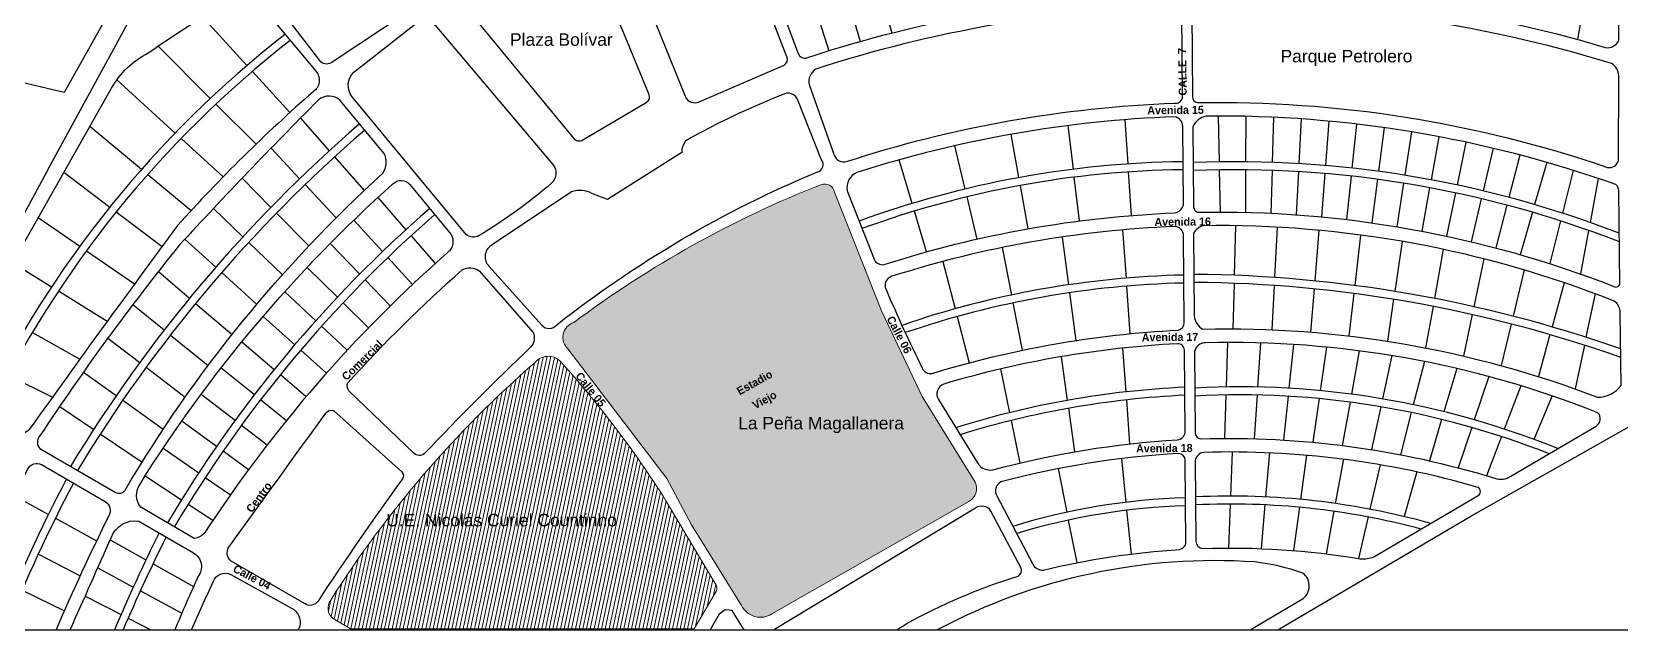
# Model space of a CAD drawing. Header units: millimetres. Extents: x 2890 to 6602, y 1274 to 4283.
# Drawn here: x 3407 to 4400, y 1855 to 2232 of the extents above; entities that cross this region are included whole.
import ezdxf

# ---------------------------------------------------------------- set-up
doc = ezdxf.new("R2010")
doc.units = ezdxf.units.MM
doc.layers.add('EDUCACION', color=160, linetype='Continuous', lineweight=0)
doc.layers.add('ESTADIOS', color=90, linetype='Continuous', lineweight=0)
doc.layers.add('LETRAS', color=7, linetype='Continuous')
doc.styles.add('ROMANS', font='')
doc.styles.get("Standard").update_dxf_attribs({"font": 'arial.ttf'})
doc.styles.get('ROMANS').set_extended_font_data('Berlin Sans FB Demi', bold=True)

msp = doc.modelspace()

# ---------------------------------------------------------------- hatches: boundary and pattern name
at = {"layer": 'EDUCACION'}
h = msp.add_hatch(dxfattribs=at)
h.set_pattern_fill('ANSI31', color=256, scale=0.72, angle=33)
h.set_pattern_definition([(78, (-265.4257, -24546.8498), (-2.23604542, 0.47528613), [])])
edge = h.paths.add_edge_path()
edge.add_line((3606, 1859.49), (3820.75, 1859.49))
edge.add_line((3820.75, 1859.49), (3834.12, 1882.05))
edge.add_arc((3829.37, 1884.81), 5.5, 329.79457, 380.58466)
edge.add_line((3834.51, 1886.75), (3804.76, 1936.73))
edge.add_arc((3280.12, 1611.52), 617.26, 31.79349, 42.05631)
edge.add_arc((3729.57, 2018.83), 10.79, 34.85231, 139.75107)
edge.add_arc((4167.35, 1513.22), 679.46, 131.02763, 147.597)
edge.add_arc((3600.15, 1872.37), 8.15, 142.5487, 231.98821)
edge.add_line((3595.13, 1865.95), (3606, 1859.49))
at = {"layer": 'ESTADIOS'}
h = msp.add_hatch(dxfattribs=at)
h.set_pattern_fill('AR-SAND', color=256, scale=0.05)
h.set_pattern_definition([(37.5, (-265.4257, -24546.8498), (-0.08000156, 2.44706619), [0, -1.9304, 0, -2.159, 0, -2.06375]), (7.5, (-265.4257, -24546.8498), (2.2476164, 3.5841255), [0, -1.0414, 0, -1.7399, 0, -0.66675]), (327.5, (-266.9878, -24546.8498), (3.95496185, 0.00718592), [0, -0.635, 0, -2.286, 0, -2.9845]), (317.5, (-266.9878, -24546.8498), (3.81778226, 1.1146466), [0, -0.3175, 0, -1.4986, 0, -1.7145])])
edge = h.paths.add_edge_path()
edge.add_line((4917.16, 3063.75), (4775.26, 2975.95))
edge.add_arc((4782.19, 2967.3), 11.09, 128.69434, 182.54597)
edge.add_line((4771.11, 2966.8), (4872.53, 2571.6))
edge.add_arc((4889.88, 2576.05), 17.92, 194.39289, 259.74034)
edge.add_arc((4625.91, 3399.14), 880.23, 287.23369, 308.10236)
edge.add_arc((-4769982.31, 2778.28), 4775151.38, 359.99913843, 360.00086157)
edge.add_line((5169.07, 2850.08), (4944.29, 3060.29))
edge.add_arc((4928.34, 3043.26), 23.34, 46.87088, 118.61569)
h = msp.add_hatch(dxfattribs=at)
h.set_pattern_fill('AR-SAND', color=256, scale=0.05)
edge = h.paths.add_edge_path()
edge.add_arc((4143.1, 1519.31), 663.66, 111.4694, 126.80264)
edge.add_arc((3748.48, 2041.42), 9.73, 107.62547, 227.68328)
edge.add_line((3741.93, 2034.23), (3803.76, 1953.27))
edge.add_line((3803.76, 1953.27), (3819.1, 1924.43))
edge.add_line((3819.1, 1924.43), (3850.35, 1874.01))
edge.add_arc((3862.17, 1879.75), 13.14, 205.8904, 303.02137)
edge.add_line((3869.33, 1868.73), (3992.42, 1938.85))
edge.add_arc((3987.79, 1946.98), 9.36, 299.66685, 385.43785)
edge.add_line((3996.24, 1951), (3963.22, 2004.61))
edge.add_line((3963.22, 2004.61), (3937.68, 2057.98))
edge.add_line((3937.68, 2057.98), (3908.35, 2132.19))
edge.add_arc((3902.24, 2131.05), 6.21, 10.59174, 109.20658)

# ---------------------------------------------------------------- linework, layer by layer
for p, q in [((3936.84, 2259.34), (3944.14, 2231.54)), ((4377.58, 2255.85), (4372.57, 2227.51)), ((3896.25, 2247.25), (3904.9, 2220.47)), ((3916.46, 2253.58), (3924.46, 2226.25)), ((3513.68, 2241.68), (3541.37, 2211.3)), ((3485.83, 2223.32), (3518.44, 2190.69)), ((3544.74, 2207.6), (3568.17, 2181.88)), ((3460.07, 2202.26), (3496.5, 2169.04)), ((3521.98, 2187.15), (3547.03, 2162.08)), ((3574.8, 2178.37), (3592.76, 2157.93)), ((4091.82, 2149.79), (4090.05, 2177.42)), ((4148.04, 2179.71), (4148.62, 2151.06)), ((4165.39, 2179.51), (4165.26, 2151.11)), ((4182.73, 2178.91), (4181.9, 2150.74)), ((4200.04, 2177.9), (4198.52, 2149.96)), ((4217.32, 2176.48), (4215.12, 2148.77)), ((4234.56, 2174.66), (4231.68, 2147.16)), ((3443.24, 2173.27), (3475.57, 2146.4)), ((3500.19, 2165.67), (3526.49, 2141.69)), ((4023.66, 2141.25), (4018.83, 2168.31)), ((4057.62, 2146.48), (4054.33, 2173.73)), ((4251.75, 2172.44), (4248.19, 2145.13)), ((4268.87, 2169.82), (4264.65, 2142.7)), ((4285.93, 2166.8), (4281.05, 2139.85)), ((3556.49, 2159.66), (3574.29, 2140.53)), ((3990.04, 2134.11), (3983.62, 2161.17)), ((4302.91, 2163.38), (4297.37, 2136.6)), ((4319.81, 2159.56), (4313.6, 2132.94)), ((4336.61, 2155.35), (4329.73, 2128.88)), ((3596.06, 2154.18), (3614.56, 2133.13)), ((3956.89, 2125.09), (3948.78, 2152.33)), ((4093.88, 2117.56), (4092.14, 2144.8)), ((4148.73, 2146.06), (4149.26, 2119.74)), ((4165.24, 2146.11), (4165.12, 2119.53)), ((4181.75, 2145.75), (4180.96, 2118.95)), ((4198.25, 2144.97), (4196.78, 2118.01)), ((4353.31, 2150.74), (4345.76, 2124.41)), ((4369.9, 2145.75), (4363.17, 2119.07)), ((3426.95, 2144.56), (3455.71, 2122.83)), ((3479.42, 2143.21), (3506.53, 2120.68)), ((3538.36, 2140.84), (3556.31, 2122.61)), ((3577.69, 2136.86), (3597.04, 2116.07)), ((4029.36, 2109.27), (4024.53, 2136.33)), ((4061.52, 2114.19), (4058.22, 2141.52)), ((4214.72, 2143.78), (4212.56, 2116.69)), ((4231.16, 2142.18), (4228.31, 2115.01)), ((4247.55, 2140.17), (4244.01, 2112.97)), ((4263.88, 2137.76), (4259.65, 2110.56)), ((4280.16, 2134.93), (4275.24, 2107.78)), ((4385.51, 2140.66), (4380.41, 2113.26)), ((3623.12, 2128.75), (3640.65, 2108.66)), ((3997.46, 2102.82), (3991.2, 2129.25)), ((4296.35, 2131.7), (4290.75, 2104.65)), ((4312.46, 2128.07), (4306.18, 2101.15)), ((3410.89, 2116.23), (3436.96, 2098.36)), ((3459.7, 2119.81), (3488.31, 2098.19)), ((3520.4, 2121.89), (3538.85, 2104.19)), ((3559.82, 2119.04), (3580.02, 2098.53)), ((3965.89, 2094.84), (3958.31, 2120.3)), ((4328.48, 2124.04), (4321.53, 2097.3)), ((4344.39, 2119.6), (4336.79, 2093.09)), ((3608.08, 2114.57), (3626.06, 2094.99)), ((4088.43, 2108.6), (4090.54, 2078.44)), ((4158.83, 2111.18), (4158.12, 2080.2)), ((4184.97, 2110.26), (4183.29, 2078.84)), ((4211.06, 2108.33), (4208.4, 2076.71)), ((4237.07, 2105.37), (4233.44, 2073.82)), ((4361.94, 2114.21), (4355.2, 2087.5)), ((4379.48, 2108.28), (4374.41, 2081.05)), ((3441.09, 2095.53), (3471.2, 2074.88)), ((3502.6, 2102.81), (3521.92, 2085.28)), ((3542.46, 2100.72), (3563.5, 2080.52)), ((3593.39, 2100.05), (3611.81, 2080.95)), ((3643.94, 2104.89), (3659.03, 2087.6)), ((4013.09, 2097.53), (4018.93, 2067.86)), ((4050.6, 2104.13), (4054.57, 2074.26)), ((4262.94, 2101.41), (4258.37, 2070.16)), ((4288.63, 2096.44), (4283.19, 2065.74)), ((3394.97, 2088.16), (3419.36, 2073.05)), ((3579.04, 2085.18), (3597.91, 2066.57)), ((3629.44, 2091.3), (3644.84, 2074.52)), ((3976, 2088.81), (3983.75, 2059.26)), ((4314.11, 2090.47), (4307.85, 2060.57)), ((3486.04, 2082.59), (3505.53, 2065.9)), ((3525.62, 2081.92), (3547.51, 2062.06)), ((3615.28, 2077.35), (3630.94, 2061.12)), ((4158.01, 2075.21), (4157.35, 2046.74)), ((4339.31, 2083.53), (4332.35, 2054.65)), ((4364.22, 2075.61), (4356.66, 2047.98)), ((3423.61, 2070.42), (3454.14, 2051.49)), ((3565.06, 2069.98), (3584.38, 2051.84)), ((4055.22, 2069.31), (4059.19, 2039.46)), ((4090.88, 2073.45), (4092.97, 2043.71)), ((4183.02, 2073.85), (4181.54, 2046.18)), ((4207.98, 2071.73), (4205.71, 2044.7)), ((4232.87, 2068.85), (4229.82, 2042.32)), ((4383.57, 2068.82), (4377.87, 2041.51)), ((3470.1, 2061.92), (3489.69, 2046.07)), ((3509.33, 2062.65), (3532.06, 2043.17)), ((3601.47, 2063.06), (3617.34, 2047.41)), ((4019.89, 2062.96), (4025.7, 2033.4)), ((4257.65, 2065.21), (4253.83, 2039.03)), ((4282.31, 2060.82), (4277.71, 2034.84)), ((4306.83, 2055.68), (4301.41, 2029.76)), ((3551.43, 2054.45), (3571.22, 2036.79)), ((3588.03, 2048.42), (3604.04, 2033.39)), ((3985.02, 2054.42), (3992.59, 2025.55)), ((4331.18, 2049.79), (4324.91, 2023.78)), ((3407.31, 2044.52), (3437.06, 2027.93)), ((3454.51, 2040.99), (3474.42, 2025.79)), ((3493.58, 2042.92), (3517.15, 2023.85)), ((3538.18, 2038.6), (3558.43, 2021.41)), ((4153.88, 2038.3), (4153.07, 2010.46)), ((4174.51, 2038), (4172.68, 2010.41)), ((4195.12, 2037.02), (4192.28, 2009.64)), ((4355.34, 2043.16), (4348.16, 2016.93)), ((4376.84, 2036.58), (4371.13, 2009.22)), ((3574.95, 2033.46), (3591.06, 2019.07)), ((4050.04, 2029.39), (4053.86, 2002.09)), ((4088.4, 2034.72), (4090.4, 2007.38)), ((4215.68, 2035.37), (4211.84, 2008.14)), ((4236.18, 2033.03), (4231.33, 2005.93)), ((4256.6, 2030.02), (4250.73, 2002.99)), ((4276.92, 2026.34), (4270, 1999.34)), ((3392.23, 2017.9), (3419.89, 2004.11)), ((3439.28, 2019.81), (3459.72, 2005.1)), ((3478.39, 2022.76), (3502.8, 2004.13)), ((3525.31, 2022.44), (3546.03, 2005.71)), ((3562.25, 2018.17), (3578.4, 2004.46)), ((4012.08, 2021.7), (4017.74, 1994.41)), ((4297.12, 2021.98), (4289.12, 1994.98)), ((4317.18, 2016.95), (4308.07, 1989.92)), ((3512.82, 2005.98), (3534.03, 1989.72)), ((4337.08, 2011.26), (4326.83, 1984.17)), ((3424.4, 1998.37), (3445.62, 1984)), ((3463.78, 2002.18), (3489.02, 1984.02)), ((3549.93, 2002.57), (3566.06, 1989.55)), ((4054.55, 1997.13), (4058.35, 1969.97)), ((4090.77, 2002.39), (4092.79, 1974.87)), ((4152.92, 2005.46), (4152.12, 1978.32)), ((4172.35, 2005.42), (4170.54, 1978.12)), ((4191.77, 2004.66), (4188.93, 1977.32)), ((4211.14, 2003.19), (4207.29, 1975.92)), ((4230.45, 2001), (4225.6, 1973.93)), ((4249.66, 1998.1), (4243.84, 1971.33)), ((4356.8, 2004.9), (4345.35, 1977.72)), ((3500.73, 1989.22), (3522.43, 1973.43)), ((3538, 1986.67), (3554.05, 1974.37)), ((4018.76, 1989.51), (4024.26, 1962.95)), ((4268.76, 1994.49), (4262, 1968.15)), ((4287.7, 1990.19), (4280.06, 1964.36)), ((3449.76, 1981.19), (3475.82, 1963.54)), ((4306.48, 1985.18), (4298, 1959.99)), ((4325.05, 1979.49), (4315.8, 1955.03)), ((3489.03, 1972.18), (3511.24, 1956.85)), ((3526.47, 1970.48), (3542.38, 1958.9)), ((4156.94, 1969.85), (4155.85, 1942.32)), ((4180.1, 1969.3), (4177.72, 1941.81)), ((4203.24, 1967.78), (4199.55, 1940.27)), ((4048.17, 1959.47), (4053.52, 1932.21)), ((4087.66, 1965.74), (4090.42, 1938.41)), ((4226.31, 1965.3), (4221.28, 1937.71)), ((4249.27, 1961.85), (4242.86, 1934.13)), ((4272.11, 1957.44), (4264.25, 1929.54)), ((3477.74, 1954.87), (3500.46, 1940.01)), ((3515.35, 1954.01), (3531.06, 1943.17)), ((3395.1, 1943.05), (3417.33, 1930.84)), ((3504.64, 1937.27), (3520.08, 1927.17)), ((4155.65, 1937.32), (4154.57, 1909.88)), ((4177.29, 1936.82), (4174.92, 1909.49)), ((3421.72, 1928.43), (3447.42, 1914.32)), ((4054.48, 1927.3), (4059.72, 1900.62)), ((4090.92, 1933.44), (4093.69, 1906.06)), ((4198.88, 1935.31), (4195.25, 1908.27)), ((4220.38, 1932.79), (4215.53, 1906.21)), ((4241.73, 1929.26), (4235.73, 1903.31)), ((3455.94, 1914.97), (3478.3, 1902.48)), ((3411.05, 1906.12), (3437.2, 1892.59)), ((3448.16, 1897.41), (3470.37, 1885.51)), ((3482.68, 1900.04), (3508.04, 1885.87)), ((3400.93, 1883.54), (3427.31, 1870.71)), ((3440.36, 1879.89), (3462.72, 1868.4)), ((3474.78, 1883.14), (3500.74, 1869.23)), ((3467.18, 1866.11), (3481.42, 1858.8)), ((3606, 1859.49), (3607.17, 1858.8))]:
    msp.add_line(p, q)
for points in [[(2890.06, 1858.8), (5169.07, 1858.8), (5169.07, 4149.23), (2890.06, 4149.23)], [(2890.06, 1858.8), (5169.07, 1858.8), (5169.07, 1820.71), (2890.06, 1820.71)]]:
    msp.add_lwpolyline(points, close=True)
for points in [[(3827.47, 2333.37), (3779.26, 2312.68, 0.378917), (3774.48, 2292.53), (3815.19, 2192.07, 0.42566), (3823.96, 2188.56), (3876.87, 2211.43, 0.398447), (3878.68, 2216.72), (3834.54, 2331.18, 0.354026), (3827.47, 2333.37, -49.214078)], [(3869.97, 2273.86, 0.42534), (3867.32, 2267.42), (3885.66, 2218.82, 0.394018), (3891.16, 2216.1, -0.070369), (4121.02, 2257.03, 0.354165), (4125.33, 2260.97), (4124.92, 2314.7, 0.368152), (4119.53, 2320.94, 0.075887), (3869.97, 2273.86, -184.305538)], [(4139.26, 2321.37, 0.35591), (4131.16, 2315.2), (4131.56, 2261.33, 0.335791), (4134.7, 2257.4, -0.077727), (4389.94, 2222.51, 0.348489), (4398.3, 2226.91), (4398.34, 2277.64, 0.305675), (4394.58, 2283.22, 0.083064), (4139.26, 2321.37, 1.230948)], [(3554.63, 2266.53), (3607.98, 2299.06, -0.343584), (3613.3, 2297.84), (3645.03, 2253.61, -0.4359), (3643.4, 2245.54), (3593.88, 2212.96, -0.411875), (3586.97, 2214.35), (3552.69, 2258.86, -0.473645), (3554.63, 2266.53, -2.680009)], [(3749.5, 2282.45, 0.015642), (3686.02, 2245.23, 0.424881), (3686.44, 2237.27), (3745.28, 2165.89, 0.359599), (3751.25, 2164.74), (3790.84, 2188.15, 0.408158), (3792.47, 2193.48), (3756.88, 2279.89, 0.447602), (3749.5, 2282.45, 6.779116)], [(3545.53, 2254.54), (3584.57, 2207.52, -0.445755), (3582.71, 2194.83, 0.030044), (3497.9, 2111.22, 0.003786), (3405.98, 1984.71, -0.243236), (3397.3, 1980.57), (3360.19, 2002.16, -0.382705), (3355.47, 2018.49), (3456.74, 2197.08, -0.146637), (3479.71, 2219.08, -0.019088), (3536.1, 2255.38, -0.399702), (3545.53, 2254.54, -5.172722)], [(3417.13, 2146.47), (3466.96, 2237.71, 0.278906), (3456.96, 2258.77, -6.225079)], [(3896.72, 2209, 0.312356), (3892.55, 2199.44), (3908.25, 2155.29, 0.393466), (3916.01, 2151.26, -0.069832), (4120.94, 2187.69, 0.45658), (4125.85, 2191.87), (4125.45, 2244.42, 0.403911), (4121.39, 2248.56, 0.069455), (3896.72, 2209, 15.894282)], [(4136.98, 2248.97, 0.289521), (4131.69, 2244.36), (4132.09, 2191.61, 0.372796), (4135.2, 2188.07, -0.087231), (4391.32, 2147.63, 0.382707), (4398.26, 2151.92), (4398.29, 2204.87, 0.269867), (4393.88, 2212.46, 0.079111), (4136.98, 2248.97, 12.088022)], [(3658.71, 2236.57), (3732.46, 2149.41, -0.412727), (3731.5, 2137.55, -0.041449), (3686.37, 2105.02, -0.335546), (3678.38, 2105.74), (3607.04, 2191.68, -0.380248), (3608.18, 2207.02), (3646.64, 2237.22, -0.371246), (3658.71, 2236.57, -4.761203)], [(3411.89, 1972.09), (3459.05, 1944.66, 0.397384), (3465.22, 1946.1, -0.074343), (3626.32, 2144.05, 0.288764), (3626.89, 2156.53), (3599.65, 2189.35, 0.391704), (3585.95, 2189.62, 0.009505), (3499.24, 2099.18, 0.023788), (3411.87, 1979.71, 0.376258), (3411.89, 1972.09, -141.259959)], [(3744.18, 2132.3), (3693.84, 2098.81, 0.483281), (3692.75, 2085.75), (3725.59, 2049.02, 0.465769), (3734.86, 2049.3, -0.067812), (3897.4, 2144.65, 0.612052), (3900, 2152.67), (3885.57, 2189.58, 0.459764), (3875.76, 2193.01, 0.032502), (3815.51, 2164.29, 0.17225), (3813, 2156.89), (3766.68, 2127.61), (3756.89, 2131.33, 0.220823), (3744.18, 2132.3, 2.441533)], [(3922.39, 2144.42, 0.341108), (3916.24, 2133.03), (3933.1, 2090.38, 0.358592), (3939.4, 2086.89, -0.068092), (4120.99, 2119.19, 0.290896), (4126.36, 2124.05), (4125.99, 2173.29, 0.352507), (4121.14, 2179.22, 0.068459), (3922.39, 2144.42, 21.221731)], [(4140.54, 2179.67, 0.225572), (4132.23, 2173.01), (4132.61, 2123.22, 0.315977), (4135.18, 2119.61, -0.098461), (4396.4, 2072.87, 0.290829), (4399.04, 2074.49), (4398.32, 2133.18, 0.227575), (4396.51, 2136.84, 0.08833), (4140.54, 2179.67, 10.621447)], [(3667.99, 2107.01, -0.360967), (3667.99, 2095.56, 0.068341), (3514.57, 1918.84, -0.195104), (3508.49, 1915.91), (3474.98, 1935.4, -0.32025), (3474.58, 1949.85, -0.070642), (3632.52, 2137.28, -0.451991), (3643.16, 2136.93), (3667.99, 2107.01)], [(3944.33, 2079.57, 0.485585), (3940.61, 2071.36, 0.01438), (3963.24, 2022.29, 0.355006), (3969.37, 2018.91, -0.06178), (4123, 2045.95, 0.375719), (4126.91, 2050.78), (4126.5, 2104.96, 0.391931), (4121.09, 2110.72, 0.067087), (3944.33, 2079.57, 55.112683)], [(4138.68, 2111.2, 0.164778), (4132.73, 2106.6), (4133.12, 2055, 0.239526), (4138.57, 2046.55, -0.097927), (4384.98, 2004.09, 0.249085), (4399.81, 2011.42), (4399.25, 2057.06, 0.241509), (4395.53, 2064.11, 0.098103), (4138.68, 2111.2, 21.894208)], [(3604.36, 2013.06, -0.027287), (3675.88, 2083.61, -0.303588), (3686.4, 2083), (3720.08, 2044.49, -0.296938), (3718.8, 2035.54, 0.011841), (3652.29, 1968.89, -0.402656), (3645.66, 1969.18), (3605.1, 2008.13, -0.341031), (3604.36, 2013.06, -3.845096)], [(3976.71, 2012.28, 0.480716), (3973.41, 2002.66), (3997.83, 1963.02, 0.30185), (4007.31, 1958.64, -0.051871), (4122.75, 1977.4, 0.316662), (4127.43, 1982.04), (4127.04, 2033.48, 0.441509), (4122.63, 2037.45, 0.059425), (3976.71, 2012.28, 13.04385)], [(4140.08, 2038.12, 0.336019), (4133.29, 2032.59), (4133.67, 1981.97, 0.380314), (4137.22, 1978.04, -0.082571), (4320.98, 1953.47, 0.227016), (4330.9, 1954.69), (4384.15, 1986.05, 0.480075), (4385.36, 1994.39, 0.100645), (4140.08, 2038.12, 190.85233)], [(3595.42, 1995.7), (3638.03, 1957.5, -0.385009), (3638.51, 1952.99, 0.012621), (3585.81, 1876.78, -0.427587), (3577.26, 1875.2), (3531.51, 1901.68, -0.383278), (3530.07, 1910.43, -0.001167), (3590.75, 1994.15, -0.379969), (3595.42, 1995.7, -12.234035)], [(4012.25, 1951.19, 0.404866), (4009.78, 1942.48), (4032.29, 1899.8, 0.28617), (4038.74, 1896.04, -0.043496), (4124.03, 1908.91, 0.261923), (4127.95, 1912.8), (4127.56, 1964.51, 0.402245), (4123.25, 1968.94, 0.050608), (4012.25, 1951.19, 30.205496)], [(4139.04, 1969.62, 0.336508), (4133.8, 1964.49), (4134.18, 1914.1, 0.393456), (4138.44, 1909.6, -0.049745), (4236.82, 1903.13, 0.10113), (4245.3, 1904.28), (4310.49, 1942.67, 0.560653), (4310.57, 1947.74, 0.078131), (4139.04, 1969.62, -130.525456)], [(3356.33, 1858.8, -0.015428), (3387.32, 1929.58, -0.001781), (3404.48, 1959.16, -0.414064), (3413.09, 1962.03)], [(3413.09, 1962.03), (3452.79, 1938.94, -0.422367), (3455.04, 1929.94, 0.01276), (3422.1, 1858.8, 0.01276)], [(3430.9, 1858.8, 0.001865), (3456.69, 1916.69, -0.350143), (3473.8, 1926.72)], [(3473.8, 1926.72), (3507.93, 1906.87, -0.457914), (3510.74, 1891.87, 0.006038), (3496.27, 1858.8, 0.006038)], [(3947.45, 1858.8, -0.002942), (3953.24, 1862.49, -0.052908), (4023.19, 1892.35, 0.359635), (4025.01, 1897.25), (4006.14, 1932.99, 0.401774), (3996.47, 1934.87), (3870.99, 1858.9)], [(3972.64, 1858.8), (4168.08, 1858.8), (4200.14, 1877.68, 0.541686), (4200.9, 1894.27, 0.051173), (4171.04, 1901.16, 0.139792), (3972.64, 1858.8, 6.350478)], [(3506.77, 1858.8, -0.007015), (3520.3, 1888.81, -0.461266), (3531.3, 1893.28)], [(3531.3, 1893.28), (3569.18, 1872.32, -0.323475), (3574.51, 1860.98, 0.000938), (3573.31, 1858.8, 0.000938)], [(3870.99, 1858.9, 0.003267), (3870.88, 1858.8, 0.003267)]]:
    msp.add_lwpolyline(points, format="xyb")
for points in [[(3456.96, 2258.77), (3452.4, 2256.45), (3450.56, 2253.03), (3450.1, 2249.96), (3449.66, 2247.54), (3450.73, 2245.2), (3452.55, 2243.1), (3452.72, 2239.89), (3427.13, 2194.48), (3374.01, 2206.84)], [(3417.13, 2146.47), (3400.55, 2115.75), (3334.79, 2002.98), (3253.2, 1858.8)], [(4185.34, 1858.8), (4305.95, 1929.87), (4415.69, 1991.78), (4552.07, 2072.41)], [(3851.9, 1858.8), (3847.84, 1865.37), (3844.47, 1870.75), (3842.61, 1871.14), (3840.1, 1871.21), (3836.28, 1868.48), (3830.66, 1858.8)]]:
    msp.add_lwpolyline(points)
for centre, radius, start, end in [((3976.27, 1704.5), 667.81, 127.98931, 154.32115), ((3976.27, 1704.5), 662.81, 127.97643, 154.35519), ((4199.45, 1495.51), 898.26, 130.86641, 148.79571), ((4199.45, 1495.51), 893.26, 130.87297, 148.78998), ((4133.49, 1541.12), 610.09, 90.68899, 110.10743), ((4133.49, 1541.12), 605.09, 90.69111, 110.0954), ((4158.88, 1484.48), 666.66, 68.92034, 92.27599), ((4158.88, 1484.48), 661.66, 68.74724, 92.28993), ((4183.13, 1515.14), 804.09, 131.00248, 149.30076), ((4183.13, 1515.14), 799.09, 131.01066, 149.29752), ((4139.63, 1498.22), 582.29, 91.27369, 108.95117), ((4139.63, 1498.22), 577.29, 91.28098, 108.90074), ((4126.07, 1254.97), 825.86, 70.6628, 89.52411), ((4126.07, 1254.97), 820.86, 70.53547, 89.51858), ((4152.72, 1448.19), 562.65, 92.60779, 107.42172), ((4161.57, 1479.35), 531.18, 68.03622, 93.03356), ((4152.72, 1448.19), 557.65, 92.60779, 107.29161), ((4161.57, 1479.35), 526.18, 68.4558, 93.0583), ((4322.61, 1483.9), 1009.59, 152.31291, 158.20181), ((4322.61, 1483.9), 1004.59, 152.32534, 158.08771), ((4138.53, 1539.13), 402.17, 91.53722, 107.16354), ((4155.94, 1476.65), 465.67, 74.43516, 92.70315), ((4155.94, 1476.65), 460.67, 75.03749, 92.72781), ((4138.53, 1539.13), 397.17, 91.55113, 107.02788), ((4449.69, 1437.84), 1076.79, 153.44005, 156.98724), ((4449.69, 1437.84), 1071.79, 153.45697, 156.87367)]:
    msp.add_arc(centre, radius, start, end)
at = {"layer": 'EDUCACION'}
msp.add_lwpolyline([(3606, 1859.49), (3820.75, 1859.49), (3834.12, 1882.05, 0.225314), (3834.51, 1886.75), (3804.76, 1936.73, 0.04481), (3738.43, 2025, 0.492596), (3721.33, 2025.8, 0.072424), (3593.68, 1877.32, 0.411351), (3595.13, 1865.95), (3606, 1859.49)], format="xyb", dxfattribs=at)
at = {"layer": 'ESTADIOS'}
msp.add_lwpolyline([(3900.2, 2136.92, 0.067004), (3745.53, 2050.7, 0.577687), (3741.93, 2034.23), (3803.76, 1953.27), (3819.1, 1924.43), (3850.35, 1874.01, 0.451155), (3869.33, 1868.73), (3992.42, 1938.85, 0.392757), (3996.24, 1951), (3963.22, 2004.61), (3937.68, 2057.98), (3908.35, 2132.19, 0.45897), (3900.2, 2136.92, 3.156457)], format="xyb", dxfattribs=at)

# ---------------------------------------------------------------- texts
for s, p in [('Plaza Bolívar', (3705.67, 2223.55)), ('Parque Petrolero', (4187.04, 2213.22)), ('La Peña Magallanera', (3848.21, 1984.01)), ('U.E. Nicolás Curiel Countinho', (3628.36, 1923.41))]:
    msp.add_text(s, height=7.8).set_placement(p)
at = {"layer": 'LETRAS', "style": 'ROMANS'}
for s, rotation, p in [('CALLE  7', 90.96881, (4128.5, 2192.53)), ('Avenida 15', 0.48526, (4103.84, 2180.78)), ('Avenida 16', 0.48526, (4108.3, 2111.06)), ('Calle 06', 297.42681, (3940.84, 2053.14)), ('Comercial', 44.18867, (3603.51, 2014.08)), ('Avenida 17', 0.48526, (4100.38, 2038.97)), ('Calle 05', 308.6089, (3746.31, 2017.22)), ('Estadio', 28.99157, (3849.13, 2005.22)), ('  Viejo', 28.99157, (3855.64, 1994.56)), ('Avenida 18', 0.48526, (4096.83, 1969.57)), ('Centro ', 53.25054, (3544.42, 1931.48)), ('Calle 04', 332.20515, (3532.21, 1895.35))]:
    msp.add_text(s, height=5, rotation=rotation, dxfattribs=at).set_placement(p)

doc.saveas('drawing.dxf')
